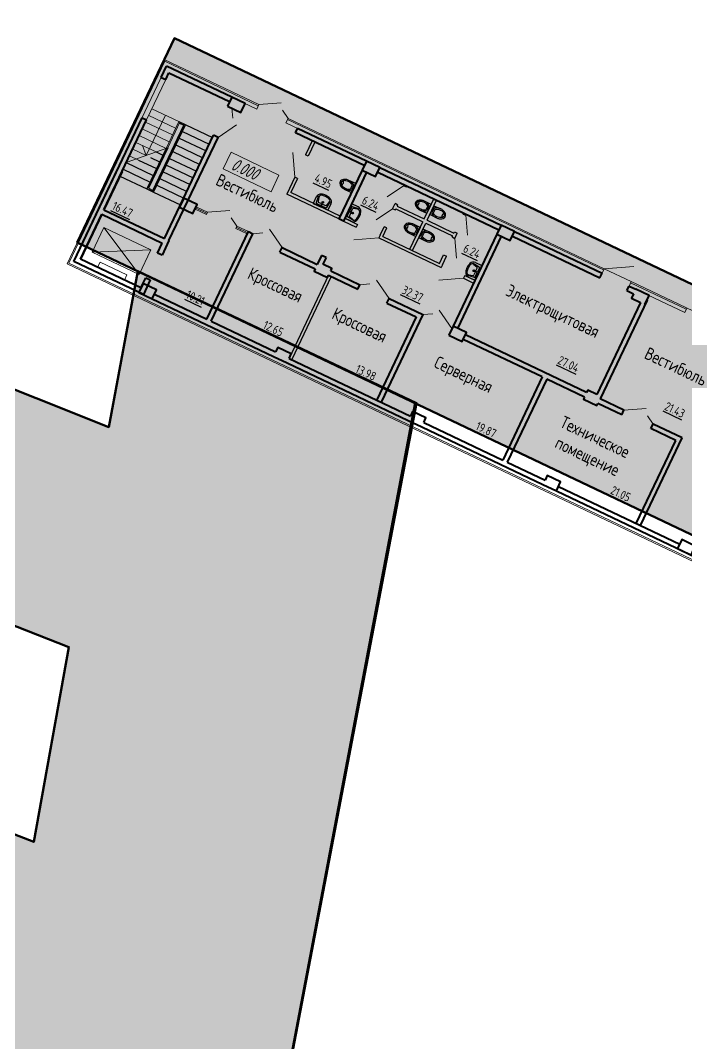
# Model space of a CAD drawing. Extents: x 11425 to 15501, y 6544 to 9114.
# Drawn here: x 11508.83 to 11535.63, y 9065.97 to 9107.12 of the extents above; entities that cross this region are included whole.
import ezdxf
from ezdxf.enums import TextEntityAlignment as Align

# ---------------------------------------------------------------- set-up
doc = ezdxf.new("R2010")
doc.units = 0
doc.linetypes.add('DASHED2', pattern=[0.375, 0.25, -0.125])
doc.linetypes.add('Overhead', pattern=[3.96875, 2.38125, -1.5875])
for name, color, linetype, lineweight in [('МГТ-АМ-АР-Лестницы', 5, 'Continuous', 18), ('МГТ-АМ-АР-Стены монолитные', 5, 'Continuous', 40), ('МГТ-АР-ЖД пути', 160, 'Continuous', 13), ('МГТ-АР-Лифт', 7, 'Continuous', 18), ('МГТ-АР-Перегородки  125 мм', 125, 'Continuous', 25), ('МГТ_АР_Двери_в плане', 250, 'Continuous', 9), ('МГТ_АР_Окна', 150, 'Continuous', 9), ('МГТ_АР_Отметки', 5, 'Continuous', 15)]:
    doc.layers.add(name, color=color, linetype=linetype, lineweight=lineweight)
for name, color, linetype in [('МГТ-АМ-АР-Текст ПЛАНЫ_Площади', 7, 'Continuous'), ('МГТ_АР_Лестницы', 7, 'Continuous'), ('МГТ_АР_Нумерация помещений', 7, 'Continuous'), ('МГТ_АР_Оборудование', 7, 'Continuous'), ('МГТ_АР_Размеры', 7, 'Continuous')]:
    doc.layers.add(name, color=color, linetype=linetype)
doc.styles.add('GOST 2.304', font='cs_gost2304.shx', dxfattribs={"width": 0.8})
doc.styles.add('ГОСТ 2.304', font='CS_Gost2304.shx')
doc.styles.add('СПДС_2.5', font='spds.shx', dxfattribs={"width": 0.9, "oblique": 15, "height": 2.5})

msp = doc.modelspace()

# ---------------------------------------------------------------- hatches: boundary and pattern name
at = {"transparency": 33554559}
h = msp.add_hatch(color=1, dxfattribs=at)
h.dxf.hatch_style = 1
h.paths.add_polyline_path([(11498.125, 9015.995), (11501.706, 9031.662), (11450.845, 9050.106), (11453.94, 9058.558), (11503.253, 9040.231), (11504.751, 9048.526), (11456.678, 9066.295), (11459.794, 9074.785), (11506.392, 9057.611), (11507.853, 9065.698), (11462.51, 9082.484), (11465.691, 9090.965), (11509.366, 9074.079), (11510.782, 9081.92), (11468.343, 9098.614), (11471.379, 9107.125), (11512.381, 9090.77), (11513.556, 9097.033), (11524.77, 9091.732), (11513.164, 9031.033), (11509.043, 9009.313)])
h = msp.add_hatch(color=1, dxfattribs=at)
h.dxf.hatch_style = 1
h.paths.add_polyline_path([(11469.443, 8969.13), (11480.332, 8962.401), (11509.041, 9009.31), (11498.125, 9015.994)])
h.paths.add_polyline_path([(11511.116, 9098.194), (11515.024, 9106.412), (11559.185, 9085.413), (11555.278, 9077.194)])

# ---------------------------------------------------------------- linework, layer by layer
at = {"color": 1, "lineweight": 50}
for points in [[(11498.125, 9015.995), (11501.706, 9031.662), (11450.845, 9050.106), (11453.94, 9058.558), (11503.253, 9040.231), (11504.751, 9048.526), (11456.678, 9066.295), (11459.794, 9074.785), (11506.392, 9057.611), (11507.853, 9065.698), (11462.51, 9082.484), (11465.691, 9090.965), (11509.366, 9074.079), (11510.782, 9081.92), (11468.343, 9098.614), (11471.379, 9107.125), (11512.381, 9090.77), (11513.556, 9097.033), (11524.77, 9091.732), (11513.164, 9031.033), (11509.043, 9009.313)], [(11511.116, 9098.194), (11515.024, 9106.412), (11559.185, 9085.413), (11555.278, 9077.194)]]:
    msp.add_lwpolyline(points, close=True, dxfattribs=at)
at = {"layer": 'МГТ-АМ-АР-Лестницы', "color": 1}
for p, q in [((11514.118, 9103.576), (11515.202, 9103.061)), ((11513.861, 9103.034), (11514.944, 9102.519)), ((11514.66, 9103.318), (11513.887, 9101.693)), ((11513.99, 9103.305), (11515.073, 9102.79)), ((11514.687, 9101.977), (11515.202, 9103.061)), ((11514.753, 9102.001), (11515.247, 9103.039)), ((11513.732, 9102.763), (11514.816, 9102.248)), ((11513.474, 9102.221), (11514.287, 9101.835)), ((11513.603, 9102.492), (11514.687, 9101.977)), ((11514.753, 9102.001), (11513.088, 9101.409)), ((11513.345, 9101.95), (11513.887, 9101.693)), ((11513.745, 9102.092), (11513.887, 9101.693)), ((11513.217, 9101.679), (11513.578, 9101.508)), ((11529.698, 9092.514), (11528.409, 9089.805))]:
    msp.add_line(p, q, dxfattribs=at)
at = {"layer": 'МГТ-АМ-АР-Стены монолитные', "color": 1}
for p, q in [((11514.496, 9104.836), (11514.711, 9105.287)), ((11517.33, 9104.042), (11514.711, 9105.287)), ((11514.496, 9104.836), (11514.677, 9104.75)), ((11514.677, 9104.75), (11514.805, 9105.021)), ((11514.805, 9105.021), (11517.244, 9103.861)), ((11510.975, 9097.43), (11513.723, 9103.21)), ((11512.186, 9099.512), (11513.904, 9103.124)), ((11513.723, 9103.21), (11513.904, 9103.124)), ((11519.89, 9102.603), (11519.976, 9102.784)), ((11522.662, 9101.285), (11519.89, 9102.603)), ((11522.748, 9101.465), (11519.976, 9102.784)), ((11514.624, 9098.353), (11516.6, 9102.507)), ((11514.805, 9098.267), (11516.78, 9102.421)), ((11516.78, 9102.421), (11516.6, 9102.507)), ((11510.975, 9097.43), (11512.735, 9101.133)), ((11512.916, 9101.047), (11512.186, 9099.512)), ((11522.577, 9101.104), (11521.643, 9099.14)), ((11522.757, 9101.018), (11521.823, 9099.054)), ((11523.204, 9101.027), (11528.081, 9098.708)), ((11523.29, 9101.208), (11528.167, 9098.889)), ((11512.1, 9099.331), (11511.241, 9097.525)), ((11511.241, 9097.525), (11512.1, 9099.331)), ((11512.1, 9099.331), (11514.538, 9098.172)), ((11512.186, 9099.512), (11514.624, 9098.353)), ((11521.823, 9099.054), (11521.643, 9099.14)), ((11516.326, 9095.108), (11518, 9098.63)), ((11516.506, 9095.022), (11518.181, 9098.544)), ((11518, 9098.63), (11518.181, 9098.544)), ((11527.995, 9098.528), (11526.234, 9094.825)), ((11528.709, 9098.631), (11532.231, 9096.956)), ((11514.345, 9097.766), (11514.538, 9098.172)), ((11514.805, 9098.267), (11514.526, 9097.68)), ((11528.176, 9098.442), (11526.415, 9094.739)), ((11528.623, 9098.451), (11532.145, 9096.776)), ((11514.526, 9097.68), (11514.345, 9097.766)), ((11519.269, 9097.805), (11519.355, 9097.985)), ((11519.269, 9097.805), (11520.687, 9097.131)), ((11519.355, 9097.985), (11520.773, 9097.311)), ((11520.945, 9097.672), (11520.773, 9097.311)), ((11521.125, 9097.587), (11520.945, 9097.672)), ((11513.774, 9096.099), (11510.975, 9097.43)), ((11513.68, 9096.366), (11511.241, 9097.525)), ((11521.125, 9097.587), (11520.996, 9097.316)), ((11521.229, 9096.873), (11522.403, 9096.315)), ((11521.315, 9097.054), (11522.489, 9096.495)), ((11532.145, 9096.776), (11532.231, 9096.956)), ((11513.68, 9096.366), (11513.873, 9096.772)), ((11514.053, 9096.686), (11513.774, 9096.099)), ((11513.873, 9096.772), (11514.053, 9096.686)), ((11522.403, 9096.315), (11522.489, 9096.495)), ((11533.229, 9096.26), (11533.315, 9096.441)), ((11533.315, 9096.441), (11533.585, 9096.312)), ((11514.221, 9096.108), (11516.326, 9095.108)), ((11533.229, 9096.26), (11533.5, 9096.132)), ((11514.135, 9095.927), (11519.012, 9093.609)), ((11523.577, 9095.756), (11523.663, 9095.937)), ((11523.577, 9095.756), (11524.751, 9095.198)), ((11523.663, 9095.937), (11525.017, 9095.293)), ((11533.775, 9095.779), (11532.014, 9092.077)), ((11534.041, 9095.874), (11532.152, 9091.9)), ((11524.751, 9095.198), (11523.162, 9091.857)), ((11525.017, 9095.293), (11523.343, 9091.771)), ((11516.506, 9095.022), (11519.098, 9093.789)), ((11531.61, 9092.158), (11526.733, 9094.477)), ((11529.826, 9092.785), (11526.647, 9094.296)), ((11519.64, 9093.531), (11524.517, 9091.213)), ((11519.554, 9093.351), (11524.431, 9091.032)), ((11529.826, 9092.785), (11528.237, 9089.443)), ((11530.007, 9092.699), (11528.418, 9089.357)), ((11531.524, 9091.977), (11530.007, 9092.699)), ((11533.109, 9091.445), (11532.152, 9091.9)), ((11533.023, 9091.265), (11532.066, 9091.72)), ((11533.023, 9091.265), (11533.109, 9091.445)), ((11524.973, 9090.774), (11529.849, 9088.455)), ((11525.059, 9090.955), (11528.237, 9089.443)), ((11534.197, 9090.706), (11534.283, 9090.887)), ((11535.191, 9090.234), (11534.197, 9090.706)), ((11535.457, 9090.329), (11534.283, 9090.887)), ((11533.602, 9086.892), (11535.191, 9090.234)), ((11533.782, 9086.807), (11535.457, 9090.329)), ((11528.418, 9089.357), (11529.935, 9088.636)), ((11530.391, 9088.198), (11540.687, 9083.302)), ((11530.477, 9088.378), (11535.354, 9086.059))]:
    msp.add_line(p, q, dxfattribs=at)
for points in [[(11517.158, 9103.681), (11517.7, 9103.423), (11517.872, 9103.784), (11517.33, 9104.042)], [(11522.577, 9101.104), (11523.118, 9100.847), (11523.29, 9101.208), (11522.748, 9101.465)], [(11515.225, 9099.617), (11515.767, 9099.359), (11515.939, 9099.72), (11515.397, 9099.978)], [(11527.995, 9098.528), (11528.537, 9098.27), (11528.709, 9098.631), (11528.167, 9098.889)], [(11513.594, 9096.185), (11514.135, 9095.927), (11514.307, 9096.289), (11513.765, 9096.546)], [(11526.063, 9094.464), (11526.605, 9094.206), (11526.776, 9094.567), (11526.234, 9094.825)], [(11535.268, 9085.879), (11535.81, 9085.621), (11535.982, 9085.982), (11535.44, 9086.24)]]:
    msp.add_lwpolyline(points, close=True, dxfattribs=at)
for points in [[(11521.315, 9097.054), (11521.358, 9097.144), (11520.996, 9097.316)], [(11520.687, 9097.131), (11520.644, 9097.04), (11521.186, 9096.783), (11521.229, 9096.873)], [(11533.5, 9096.132), (11533.414, 9095.951), (11533.775, 9095.779)], [(11533.956, 9095.693), (11534.127, 9096.055), (11533.585, 9096.312)], [(11519.64, 9093.531), (11519.726, 9093.712), (11519.184, 9093.97), (11519.098, 9093.789)], [(11519.012, 9093.609), (11519.554, 9093.351)], [(11531.524, 9091.977), (11531.481, 9091.887), (11532.023, 9091.629), (11532.066, 9091.72)], [(11532.014, 9092.077), (11531.653, 9092.248), (11531.61, 9092.158)], [(11525.059, 9090.955), (11525.144, 9091.136), (11524.603, 9091.393), (11524.517, 9091.213)], [(11524.431, 9091.032), (11524.973, 9090.774)], [(11529.849, 9088.455), (11530.391, 9088.198), (11530.563, 9088.559), (11530.021, 9088.817), (11529.935, 9088.636)]]:
    msp.add_lwpolyline(points, dxfattribs=at)
at = {"layer": 'МГТ-АР-ЖД пути', "color": 1, "linetype": 'DASHED2', "lineweight": 30, "ltscale": 7000}
for p, q in [((11471.384, 9107.048), (11512.381, 9090.77)), ((11511.116, 9098.194), (11515.024, 9106.412)), ((11515.024, 9106.412), (11559.185, 9085.413)), ((11510.782, 9081.92), (11468.4, 9098.682)), ((11513.556, 9097.033), (11511.116, 9098.194)), ((11512.381, 9090.77), (11513.556, 9097.033)), ((11524.682, 9091.743), (11509.043, 9009.313)), ((11555.278, 9077.194), (11524.682, 9091.743)), ((11465.695, 9090.887), (11509.366, 9074.079)), ((11509.366, 9074.079), (11510.782, 9081.92))]:
    msp.add_line(p, q, dxfattribs=at)
at = {"layer": 'МГТ-АР-Лифт', "color": 1, "linetype": 'Continuous', "lineweight": 13, "extrusion": (-7.60409e-07, -1.33214e-06, 1)}
for p, q in [((11513.607, 9096.899, 0.001), (11512.182, 9098.794, 0.001)), ((11511.71, 9097.801, 0.001), (11514.079, 9097.892, 0.001))]:
    msp.add_line(p, q, dxfattribs=at)
at = {"layer": 'МГТ-АР-Лифт', "color": 1, "linetype": 'Continuous', "lineweight": 13, "extrusion": (-7.60628e-07, -1.33415e-06, 1), "elevation": -0.02}
for points in [[(11511.71, 9097.801), (11512.182, 9098.794), (11514.079, 9097.892), (11513.607, 9096.899)], [(11511.932, 9097.197), (11512.031, 9097.405), (11513.114, 9096.889), (11513.015, 9096.682)]]:
    msp.add_lwpolyline(points, close=True, dxfattribs=at)
at = {"layer": 'МГТ-АР-Перегородки  125 мм', "color": 1}
for p, q in [((11520.563, 9102.283), (11520.294, 9101.719)), ((11520.676, 9102.23), (11520.407, 9101.665)), ((11520.407, 9101.665), (11520.294, 9101.719)), ((11519.865, 9100.816), (11519.543, 9100.138)), ((11519.978, 9100.762), (11519.709, 9100.198)), ((11519.978, 9100.762), (11519.865, 9100.816)), ((11524.244, 9100.477), (11524.265, 9100.523)), ((11521.643, 9099.14), (11519.543, 9100.138)), ((11521.696, 9099.253), (11519.709, 9100.198)), ((11524.357, 9100.424), (11524.244, 9100.477)), ((11524.357, 9100.424), (11524.378, 9100.469)), ((11523.804, 9099.552), (11523.9, 9099.755)), ((11524.013, 9099.701), (11523.9, 9099.755)), ((11523.992, 9099.656), (11524.013, 9099.701)), ((11525.076, 9099.141), (11525.462, 9099.954)), ((11525.188, 9099.087), (11525.575, 9099.9)), ((11523.917, 9099.498), (11523.804, 9099.552)), ((11523.917, 9099.498), (11523.938, 9099.543)), ((11523.938, 9099.543), (11525.022, 9099.028)), ((11523.992, 9099.656), (11525.076, 9099.141)), ((11526.637, 9099.339), (11526.659, 9099.385)), ((11526.637, 9099.339), (11526.75, 9099.286)), ((11526.75, 9099.286), (11526.772, 9099.331)), ((11521.823, 9099.054), (11522.342, 9098.807)), ((11521.877, 9099.167), (11522.396, 9098.92)), ((11522.396, 9098.92), (11522.342, 9098.807)), ((11524.496, 9097.922), (11525.022, 9099.028)), ((11524.609, 9097.868), (11525.135, 9098.974)), ((11525.135, 9098.974), (11526.218, 9098.459)), ((11525.188, 9099.087), (11526.272, 9098.572)), ((11523.299, 9098.491), (11523.246, 9098.378)), ((11523.299, 9098.491), (11523.46, 9098.829)), ((11523.412, 9098.437), (11523.573, 9098.776)), ((11523.573, 9098.776), (11523.46, 9098.829)), ((11526.272, 9098.572), (11526.294, 9098.617)), ((11526.294, 9098.617), (11526.406, 9098.563)), ((11526.31, 9098.36), (11526.406, 9098.563)), ((11523.246, 9098.378), (11525.752, 9097.186)), ((11523.412, 9098.437), (11525.692, 9097.353)), ((11526.197, 9098.414), (11526.218, 9098.459)), ((11526.197, 9098.414), (11526.31, 9098.36)), ((11525.692, 9097.353), (11525.853, 9097.691)), ((11525.853, 9097.691), (11525.966, 9097.638)), ((11525.805, 9097.299), (11525.752, 9097.186)), ((11525.805, 9097.299), (11525.966, 9097.638)), ((11521.229, 9096.873), (11519.64, 9093.531)), ((11521.337, 9096.821), (11519.748, 9093.48)), ((11526.708, 9096.87), (11526.655, 9096.757)), ((11526.708, 9096.87), (11527.115, 9096.676)), ((11526.655, 9096.757), (11527.061, 9096.563))]:
    msp.add_line(p, q, dxfattribs=at)
at = {"layer": 'МГТ_АР_Двери_в плане', "color": 1}
for p, q in [((11518.423, 9103.744), (11519.32, 9103.816)), ((11517.37, 9103.196), (11517.339, 9103.595)), ((11519.37, 9103.515), (11519.597, 9103.186)), ((11516.78, 9102.421), (11517.521, 9102.932)), ((11519.865, 9100.816), (11519.785, 9101.813)), ((11523.585, 9100.024), (11524.244, 9100.477)), ((11516.361, 9099.409), (11517.258, 9099.481)), ((11523.145, 9099.098), (11523.804, 9099.552)), ((11517.308, 9099.18), (11517.535, 9098.851)), ((11526.814, 9098.488), (11526.75, 9099.286)), ((11518.58, 9098.576), (11518.181, 9098.544)), ((11519.355, 9097.985), (11518.844, 9098.727)), ((11522.249, 9098.298), (11523.246, 9098.378)), ((11526.374, 9097.563), (11526.31, 9098.36)), ((11522.888, 9096.527), (11522.489, 9096.495)), ((11523.663, 9095.937), (11523.152, 9096.678)), ((11525.658, 9096.677), (11526.655, 9096.757)), ((11525.416, 9095.325), (11525.017, 9095.293)), ((11526.191, 9094.735), (11525.681, 9095.476)), ((11533.109, 9091.445), (11534.006, 9091.517)), ((11534.056, 9091.216), (11534.283, 9090.887))]:
    msp.add_line(p, q, dxfattribs=at)
at = {"layer": 'МГТ_АР_Лестницы', "color": 1, "linetype": 'Overhead', "ltscale": 100}
for p, q in [((11515.202, 9103.061), (11516.557, 9102.417)), ((11515.226, 9102.994), (11515.406, 9102.908)), ((11514.161, 9100.289), (11515.406, 9102.908)), ((11514.185, 9100.223), (11515.473, 9102.932)), ((11515.344, 9102.661), (11516.428, 9102.146)), ((11515.215, 9102.39), (11516.299, 9101.875)), ((11514.687, 9101.977), (11513.914, 9100.351)), ((11514.753, 9102.001), (11513.98, 9100.375)), ((11514.287, 9101.835), (11514.558, 9101.706)), ((11514.958, 9101.848), (11516.041, 9101.333)), ((11515.087, 9102.119), (11516.17, 9101.604)), ((11513.088, 9101.409), (11514.171, 9100.893)), ((11513.578, 9101.508), (11514.3, 9101.164)), ((11514.068, 9101.607), (11514.429, 9101.435)), ((11514.829, 9101.577), (11515.913, 9101.062)), ((11512.959, 9101.138), (11514.043, 9100.622)), ((11514.571, 9101.035), (11515.655, 9100.52)), ((11514.7, 9101.306), (11515.784, 9100.791)), ((11512.83, 9100.867), (11513.914, 9100.351)), ((11514.442, 9100.764), (11515.526, 9100.249)), ((11513.914, 9100.351), (11514.185, 9100.223)), ((11513.98, 9100.375), (11514.161, 9100.289)), ((11514.185, 9100.223), (11515.268, 9099.707)), ((11514.314, 9100.493), (11515.397, 9099.978))]:
    msp.add_line(p, q, dxfattribs=at)
at = {"layer": 'МГТ_АР_Оборудование', "color": 1, "lineweight": 25}
for p, q in [((11522.319, 9100.562, 0), (11522.048, 9100.691, 0)), ((11522.319, 9100.562, 0), (11522.147, 9100.201, 0)), ((11521.876, 9100.33, 0), (11522.147, 9100.201, 0)), ((11522.181, 9100.504, 0), (11522.105, 9100.345, 0)), ((11522.238, 9100.498, 0), (11522.148, 9100.309, 0)), ((11520.734, 9100.024, 0), (11520.612, 9099.768, 0)), ((11520.612, 9099.768, 0), (11520.906, 9099.629, 0)), ((11520.821, 9100.062, 0), (11520.733, 9099.796, 0)), ((11520.748, 9099.759, 0), (11520.927, 9099.674, 0)), ((11520.831, 9100.008, 0), (11520.805, 9099.839, 0)), ((11520.96, 9099.742, 0), (11520.822, 9099.807, 0)), ((11520.96, 9099.742, 0), (11521.098, 9099.676, 0)), ((11521.248, 9099.81, 0), (11521.133, 9099.683, 0)), ((11521.296, 9099.836, 0), (11521.145, 9099.6, 0)), ((11521.321, 9099.745, 0), (11521.199, 9099.489, 0)), ((11522.156, 9099.754, 0), (11522.016, 9099.461, 0)), ((11522.412, 9099.632, 0), (11522.156, 9099.754, 0)), ((11525.355, 9099.728, 0), (11525.084, 9099.857, 0)), ((11525.355, 9099.728, 0), (11525.183, 9099.367, 0)), ((11521.199, 9099.489, 0), (11520.906, 9099.629, 0)), ((11521.107, 9099.589, 0), (11520.927, 9099.674, 0)), ((11521.877, 9099.167, 0), (11522.016, 9099.461, 0)), ((11521.976, 9099.26, 0), (11522.062, 9099.439, 0)), ((11522.147, 9099.618, 0), (11522.062, 9099.439, 0)), ((11522.129, 9099.407, 0), (11522.064, 9099.269, 0)), ((11522.129, 9099.407, 0), (11522.195, 9099.545, 0)), ((11522.45, 9099.545, 0), (11522.183, 9099.634, 0)), ((11522.396, 9099.536, 0), (11522.226, 9099.562, 0)), ((11524.912, 9099.495, 0), (11525.183, 9099.367, 0)), ((11525.216, 9099.67, 0), (11525.141, 9099.511, 0)), ((11525.274, 9099.664, 0), (11525.184, 9099.474, 0)), ((11525.468, 9099.674, 0), (11525.296, 9099.313, 0)), ((11525.567, 9099.184, 0), (11525.296, 9099.313, 0)), ((11525.469, 9099.571, 0), (11525.379, 9099.382, 0)), ((11525.51, 9099.53, 0), (11525.434, 9099.371, 0)), ((11525.468, 9099.674, 0), (11525.738, 9099.545, 0)), ((11522.133, 9099.045, 0), (11521.877, 9099.167, 0)), ((11522.224, 9099.071, 0), (11521.987, 9099.222, 0)), ((11522.197, 9099.118, 0), (11522.071, 9099.234, 0)), ((11524.912, 9098.797, 0), (11524.641, 9098.926, 0)), ((11524.469, 9098.565, 0), (11524.74, 9098.436, 0)), ((11524.774, 9098.739, 0), (11524.698, 9098.58, 0)), ((11524.912, 9098.797, 0), (11524.74, 9098.436, 0)), ((11524.831, 9098.733, 0), (11524.741, 9098.543, 0)), ((11525.025, 9098.743, 0), (11524.853, 9098.382, 0)), ((11525.026, 9098.64, 0), (11524.936, 9098.451, 0)), ((11525.067, 9098.599, 0), (11524.991, 9098.44, 0)), ((11525.025, 9098.743, 0), (11525.296, 9098.614, 0)), ((11525.124, 9098.253, 0), (11524.853, 9098.382, 0)), ((11527.047, 9097.359, 0), (11527.283, 9097.209, 0)), ((11527.073, 9097.312, 0), (11527.2, 9097.196, 0)), ((11527.138, 9097.385, 0), (11527.394, 9097.263, 0)), ((11527.394, 9097.263, 0), (11527.254, 9096.97, 0)), ((11526.821, 9096.885, 0), (11527.087, 9096.796, 0)), ((11526.875, 9096.894, 0), (11527.044, 9096.869, 0)), ((11527.141, 9097.023, 0), (11527.076, 9096.886, 0)), ((11527.115, 9096.676, 0), (11527.254, 9096.97, 0)), ((11527.124, 9096.812, 0), (11527.209, 9096.991, 0)), ((11527.141, 9097.023, 0), (11527.207, 9097.161, 0)), ((11527.294, 9097.171, 0), (11527.209, 9096.991, 0)), ((11526.859, 9096.798, 0), (11527.115, 9096.676, 0))]:
    msp.add_line(p, q, dxfattribs=at)
at = {"layer": 'МГТ_АР_Оборудование', "color": 1, "lineweight": 25, "extrusion": (2.42799e-09, -1.78357e-10, 1), "elevation": 0}
for points in [[(11522.181, 9100.504, 0.027307), (11522.171, 9100.522, 0.079812), (11522.116, 9100.588, 0.067459), (11522.026, 9100.646, 0.067459), (11521.925, 9100.679, 0.079812), (11521.838, 9100.68, 0.107118), (11521.768, 9100.653, 0.139889), (11521.736, 9100.618, 0.139889), (11521.728, 9100.571, 0.107118), (11521.753, 9100.5, 0.079812), (11521.808, 9100.434, 0.067459), (11521.898, 9100.375, 0.067459), (11522, 9100.343, 0.079812), (11522.086, 9100.341, 0.027307), (11522.105, 9100.345, 0.139889)], [(11525.216, 9099.67, 0.027307), (11525.207, 9099.687, 0.079812), (11525.152, 9099.753, 0.067459), (11525.062, 9099.812, 0.067459), (11524.96, 9099.844, 0.079812), (11524.874, 9099.845, 0.107118), (11524.803, 9099.819, 0.139889), (11524.772, 9099.783, 0.139889), (11524.764, 9099.737, 0.107118), (11524.788, 9099.665, 0.079812), (11524.844, 9099.599, 0.067459), (11524.933, 9099.541, 0.067459), (11525.035, 9099.508, 0.079812), (11525.122, 9099.507, 0.027307), (11525.141, 9099.511, 0.139889)], [(11524.774, 9098.739, 0.027307), (11524.765, 9098.756, 0.079812), (11524.709, 9098.822, 0.067459), (11524.62, 9098.881, 0.067459), (11524.518, 9098.913, 0.079812), (11524.432, 9098.914, 0.107118), (11524.361, 9098.888, 0.139889), (11524.329, 9098.853, 0.139889), (11524.322, 9098.806, 0.107118), (11524.346, 9098.734, 0.079812), (11524.401, 9098.668, 0.067459), (11524.491, 9098.61, 0.067459), (11524.593, 9098.577, 0.079812), (11524.679, 9098.576, 0.027307), (11524.698, 9098.58, 0.139889)]]:
    msp.add_lwpolyline(points, format="xyb", dxfattribs=at)
at = {"layer": 'МГТ_АР_Оборудование', "color": 1, "lineweight": 25, "extrusion": (-1.67083e-09, 1.77068e-09, 1), "elevation": 0}
for points in [[(11525.51, 9099.53, -0.027307), (11525.529, 9099.534, -0.079812), (11525.615, 9099.533, -0.067459), (11525.717, 9099.5, -0.067459), (11525.807, 9099.442, -0.079812), (11525.862, 9099.376, -0.107118), (11525.886, 9099.304, -0.139889), (11525.878, 9099.257, -0.139889), (11525.847, 9099.222, -0.107118), (11525.776, 9099.195, -0.079812), (11525.69, 9099.197, -0.067459), (11525.588, 9099.229, -0.067459), (11525.499, 9099.288, -0.079812), (11525.443, 9099.354, -0.027307), (11525.434, 9099.371, -0.139889)], [(11525.067, 9098.599, -0.027307), (11525.086, 9098.603, -0.079812), (11525.172, 9098.602, -0.067459), (11525.274, 9098.569, -0.067459), (11525.364, 9098.511, -0.079812), (11525.419, 9098.445, -0.107118), (11525.444, 9098.373, -0.139889), (11525.436, 9098.326, -0.139889), (11525.404, 9098.291, -0.107118), (11525.334, 9098.264, -0.079812), (11525.247, 9098.266, -0.067459), (11525.146, 9098.298, -0.067459), (11525.056, 9098.357, -0.079812), (11525.001, 9098.423, -0.027307), (11524.991, 9098.44, -0.139889)]]:
    msp.add_lwpolyline(points, format="xyb", dxfattribs=at)
at = {"layer": 'МГТ_АР_Оборудование', "color": 1, "lineweight": 25}
for centre, radius in [((11520.943, 9099.707, 0), 0.0136), ((11520.992, 9099.809, 0), 0.035), ((11520.992, 9099.809, 0), 0.025), ((11522.095, 9099.423, 0), 0.0136), ((11522.197, 9099.375, 0), 0.035), ((11522.197, 9099.375, 0), 0.025), ((11527.074, 9097.056, 0), 0.035), ((11527.074, 9097.056, 0), 0.025), ((11527.176, 9097.007, 0), 0.0136)]:
    msp.add_circle(centre, radius, dxfattribs=at)
for centre, radius, start, end in [((11521.814, 9100.581, 0), 0.136, 154.5678, 186.4214), ((11521.906, 9100.591, 0), 0.229, 186.4214, 210.8778), ((11521.814, 9100.581, 0), 0.136, 122.7143, 154.5678), ((11521.864, 9100.503, 0), 0.229, 98.2579, 122.7143), ((11521.728, 9100.622, 0), 0.105, 278.4673, 30.6684), ((11521.877, 9100.411, 0), 0.322, 80.0049, 98.2579), ((11521.855, 9100.286, 0), 0.448, 64.5678, 80.0049), ((11521.855, 9100.286, 0), 0.448, 49.1307, 64.5678), ((11521.938, 9100.382, 0), 0.322, 21.1566, 49.1307), ((11520.915, 9099.939, 0), 0.2, 83.8717, 154.5678), ((11520.875, 9099.563, 0), 0.578, 64.5678, 83.8717), ((11521.986, 9100.639, 0), 0.322, 210.8778, 229.1307), ((11522.069, 9100.735, 0), 0.448, 229.1307, 244.5678), ((11522.069, 9100.735, 0), 0.448, 244.5678, 260.0049), ((11522.042, 9100.581, 0), 0.292, 259.8856, 291.2981), ((11520.761, 9099.786, 0), 0.03, 161.6058, 244.5678), ((11520.835, 9099.834, 0), 0.03, 171.4262, 244.5678), ((11520.929, 9099.993, 0), 0.1, 77.616, 171.4262), ((11520.801, 9099.407, 0), 0.7, 64.5678, 77.616), ((11520.801, 9099.407, 0), 0.7, 51.5196, 64.5678), ((11520.875, 9099.563, 0), 0.578, 45.2639, 64.5678), ((11521.174, 9099.877, 0), 0.1, 317.7094, 51.5196), ((11521.141, 9099.831, 0), 0.2, 334.5678, 45.2639), ((11524.85, 9099.746, 0), 0.136, 154.5678, 186.4214), ((11524.942, 9099.757, 0), 0.229, 186.4214, 210.8778), ((11524.85, 9099.746, 0), 0.136, 122.7143, 154.5678), ((11524.9, 9099.669, 0), 0.229, 98.2579, 122.7143), ((11524.763, 9099.788, 0), 0.105, 278.4673, 30.6684), ((11524.913, 9099.577, 0), 0.322, 80.0049, 98.2579), ((11524.891, 9099.452, 0), 0.448, 64.5678, 80.0049), ((11524.891, 9099.452, 0), 0.448, 49.1307, 64.5678), ((11524.974, 9099.548, 0), 0.322, 21.1566, 49.1307), ((11521.11, 9099.703, 0), 0.03, 244.5678, 317.7094), ((11521.12, 9099.616, 0), 0.03, 244.5678, 327.5299), ((11522.174, 9099.605, 0), 0.03, 71.6069, 154.5689), ((11522.222, 9099.532, 0), 0.03, 81.4273, 154.5689), ((11522.381, 9099.437, 0), 0.1, 347.6171, 81.4273), ((11522.326, 9099.452, 0), 0.2, 353.8728, 64.5689), ((11521.795, 9099.566, 0), 0.7, 334.5689, 347.6171), ((11521.95, 9099.492, 0), 0.578, 334.5689, 353.8728), ((11525.021, 9099.804, 0), 0.322, 210.8778, 229.1307), ((11525.105, 9099.9, 0), 0.448, 229.1307, 244.5678), ((11525.105, 9099.9, 0), 0.448, 244.5678, 260.0049), ((11525.078, 9099.746, 0), 0.292, 259.8856, 291.2981), ((11525.656, 9099.471, 0), 0.292, 197.8387, 229.2512), ((11525.568, 9099.265, 0), 0.322, 80.006, 107.9802), ((11525.546, 9099.14, 0), 0.448, 64.5689, 80.006), ((11525.546, 9099.14, 0), 0.448, 49.1319, 64.5689), ((11525.887, 9099.253, 0), 0.105, 98.4684, 210.6695), ((11525.629, 9099.236, 0), 0.322, 30.8789, 49.1319), ((11525.709, 9099.284, 0), 0.229, 6.4225, 30.8789), ((11525.801, 9099.294, 0), 0.136, 334.5689, 6.4225), ((11522.003, 9099.247, 0), 0.03, 154.5689, 237.531), ((11522.091, 9099.256, 0), 0.03, 154.5689, 227.7105), ((11522.219, 9099.226, 0), 0.2, 244.5689, 315.265), ((11522.265, 9099.192, 0), 0.1, 227.7105, 321.5207), ((11521.795, 9099.566, 0), 0.7, 321.5207, 334.5689), ((11521.95, 9099.492, 0), 0.578, 315.265, 334.5689), ((11524.407, 9098.815, 0), 0.136, 122.7143, 154.5678), ((11524.457, 9098.738, 0), 0.229, 98.2579, 122.7143), ((11524.321, 9098.857, 0), 0.105, 278.4673, 30.6684), ((11524.471, 9098.646, 0), 0.322, 80.0049, 98.2579), ((11524.448, 9098.521, 0), 0.448, 64.5678, 80.0049), ((11524.448, 9098.521, 0), 0.448, 49.1307, 64.5678), ((11525.759, 9099.589, 0), 0.448, 229.1319, 244.5689), ((11525.759, 9099.589, 0), 0.448, 244.5689, 260.006), ((11525.737, 9099.464, 0), 0.322, 260.006, 278.259), ((11525.751, 9099.372, 0), 0.229, 278.259, 302.7154), ((11525.801, 9099.294, 0), 0.136, 302.7154, 334.5689), ((11524.407, 9098.815, 0), 0.136, 154.5678, 186.4214), ((11524.499, 9098.826, 0), 0.229, 186.4214, 210.8778), ((11524.579, 9098.874, 0), 0.322, 210.8778, 229.1307), ((11524.662, 9098.97, 0), 0.448, 229.1307, 244.5678), ((11524.662, 9098.97, 0), 0.448, 244.5678, 260.0049), ((11524.635, 9098.815, 0), 0.292, 259.8856, 291.2981), ((11524.532, 9098.617, 0), 0.322, 21.1566, 49.1307), ((11525.125, 9098.334, 0), 0.322, 80.006, 107.9802), ((11525.103, 9098.209, 0), 0.448, 64.5689, 80.006), ((11525.103, 9098.209, 0), 0.448, 49.1319, 64.5689), ((11525.186, 9098.305, 0), 0.322, 30.8789, 49.1319), ((11525.266, 9098.353, 0), 0.229, 6.4225, 30.8789), ((11525.214, 9098.54, 0), 0.292, 197.8387, 229.2512), ((11525.317, 9098.658, 0), 0.448, 229.1319, 244.5689), ((11525.317, 9098.658, 0), 0.448, 244.5689, 260.006), ((11525.295, 9098.533, 0), 0.322, 260.006, 278.259), ((11525.444, 9098.322, 0), 0.105, 98.4684, 210.6695), ((11525.308, 9098.441, 0), 0.229, 278.259, 302.7154), ((11525.358, 9098.363, 0), 0.136, 302.7154, 334.5689), ((11525.358, 9098.363, 0), 0.136, 334.5689, 6.4225), ((11527.32, 9096.938, 0), 0.578, 135.2639, 154.5678), ((11527.476, 9096.864, 0), 0.7, 141.5196, 154.5678), ((11527.052, 9097.205, 0), 0.2, 64.5678, 135.2639), ((11527.006, 9097.238, 0), 0.1, 47.7094, 141.5196), ((11526.944, 9096.979, 0), 0.2, 173.8717, 244.5678), ((11527.32, 9096.938, 0), 0.578, 154.5678, 173.8717), ((11526.89, 9096.993, 0), 0.1, 167.616, 261.4262), ((11527.476, 9096.864, 0), 0.7, 154.5678, 167.616), ((11527.049, 9096.898, 0), 0.03, 261.4262, 334.5678), ((11527.18, 9097.174, 0), 0.03, 334.5678, 47.7094), ((11527.267, 9097.183, 0), 0.03, 334.5678, 57.5299), ((11527.097, 9096.825, 0), 0.03, 251.6058, 334.5678)]:
    msp.add_arc(centre, radius, start, end, dxfattribs=at)
at = {"layer": 'МГТ_АР_Окна', "color": 1}
for p, q in [((11514.677, 9104.75), (11513.904, 9103.124)), ((11518.337, 9103.563), (11518.423, 9103.744)), ((11519.511, 9103.005), (11519.597, 9103.186)), ((11515.853, 9099.54), (11516.318, 9099.319)), ((11515.875, 9099.585), (11516.34, 9099.364)), ((11515.896, 9099.63), (11516.361, 9099.409)), ((11516.318, 9099.319), (11516.361, 9099.409)), ((11517.492, 9098.76), (11517.535, 9098.851)), ((11517.492, 9098.76), (11517.957, 9098.539)), ((11517.514, 9098.806), (11517.979, 9098.584)), ((11517.535, 9098.851), (11518, 9098.63)), ((11532.317, 9097.137), (11533.513, 9097.233)), ((11532.231, 9096.956), (11532.317, 9097.137)), ((11532.317, 9097.137), (11533.4, 9096.622)), ((11533.315, 9096.441), (11533.4, 9096.622)), ((11535.554, 9095.376), (11535.64, 9095.557))]:
    msp.add_line(p, q, dxfattribs=at)
for points in [[(11555.127, 9076.878), (11554.87, 9076.336), (11510.708, 9097.336), (11514.616, 9105.554), (11518.423, 9103.744)], [(11555.078, 9076.902), (11554.844, 9076.41), (11510.781, 9097.362), (11514.642, 9105.481), (11518.399, 9103.694)], [(11554.947, 9076.964), (11554.775, 9076.603), (11510.975, 9097.43), (11514.711, 9105.287), (11518.337, 9103.563)], [(11519.511, 9103.005), (11532.231, 9096.956)], [(11519.573, 9103.136), (11532.293, 9097.087)], [(11519.597, 9103.186), (11532.317, 9097.137)], [(11533.315, 9096.441), (11535.554, 9095.376)], [(11533.377, 9096.572), (11535.617, 9095.507)], [(11533.4, 9096.622), (11558.778, 9084.555), (11558.52, 9084.013)]]:
    msp.add_lwpolyline(points, dxfattribs=at)
at = {"layer": 'МГТ_АР_Отметки', "color": 1, "linetype": 'Continuous', "lineweight": 5, "elevation": 0}
msp.add_lwpolyline([(11519.231, 9100.908), (11517.31, 9101.821), (11516.991, 9101.151), (11518.912, 9100.237)], close=True, dxfattribs=at)
at = {"layer": 'МГТ_АР_Размеры', "color": 1, "lineweight": 25, "ltscale": 20}
for p, q in [((11522.232, 9100.381, 0), (11522.245, 9100.375, 0)), ((11525.268, 9099.546, 0), (11525.281, 9099.54, 0)), ((11525.381, 9099.492, 0), (11525.368, 9099.498, 0)), ((11524.826, 9098.615, 0), (11524.838, 9098.609, 0)), ((11524.938, 9098.562, 0), (11524.926, 9098.567, 0))]:
    msp.add_line(p, q, dxfattribs=at)

# ---------------------------------------------------------------- texts
at = {"layer": 'МГТ-АМ-АР-Текст ПЛАНЫ_Площади', "color": 1, "linetype": 'Continuous', "lineweight": 25, "char_height": 0.35, "attachment_point": 5, "rotation": 334.5684, "style": 'ГОСТ 2.304'}
for s, insert in [('{\\L4.95}', (11521.015, 9100.667)), ('{\\L16.47}', (11512.939, 9099.52)), ('{\\L6.24}', (11522.922, 9099.778)), ('{\\L6.24}', (11526.995, 9097.841)), ('{\\L32.37}', (11524.608, 9096.13)), ('{\\L10.21}', (11515.872, 9095.97)), ('{\\L12.65}', (11519.006, 9094.729)), ('{\\L27.04}', (11530.879, 9093.305)), ('{\\L13.98}', (11522.73, 9092.958)), ('{\\L21.43}', (11535.158, 9091.459)), ('{\\L19.87}', (11527.564, 9090.66)), ('{\\L21.05}', (11532.979, 9088.085))]:
    msp.add_mtext_dynamic_manual_height_columns(s, width=646.68613, gutter_width=1, heights=[0], dxfattribs=dict(at, insert=insert))
at = {"layer": 'МГТ_АР_Нумерация помещений', "color": 1, "lineweight": -3, "style": 'GOST 2.304'}
for s, p in [('Вестибюль', (11517.96, 9100.182)), ('Кроссовая', (11519.088, 9096.488)), ('Электрощитовая', (11530.251, 9095.438)), ('Кроссовая', (11522.479, 9094.875)), ('Вестибюль', (11535.201, 9093.205)), ('Серверная', (11526.666, 9092.884)), ('Техническое', (11531.952, 9090.371)), ('помещение', (11531.641, 9089.594))]:
    msp.add_text(s, height=0.5, rotation=334.5684, dxfattribs=at).set_placement(p, align=Align.MIDDLE_CENTER)
at = {"layer": 'МГТ_АР_Отметки', "color": 1, "linetype": 'Continuous', "lineweight": 5, "insert": (11517.083, 9101.788, 0), "char_height": 0.5, "width": 2.35711, "attachment_point": 1, "rotation": 334.899, "style": 'СПДС_2.5'}
msp.add_mtext('\\pi0.43657,t1.88802,3.33942,4.79087,6.24207,7.69357,9.14507,10.59657,12.04807,13.49957,14.95107,16.40207,17.85357,19.30507,20.75657,22.20807,23.65957,25.11107,26.56207,28.01357,29.46507,30.91657,32.36807,33.81957,35.27107,36.72207,38.17357,39.62507,41.07657,42.52807,43.97957,45.43107,46.88207;0.000', dxfattribs=at)

doc.saveas('drawing.dxf')
